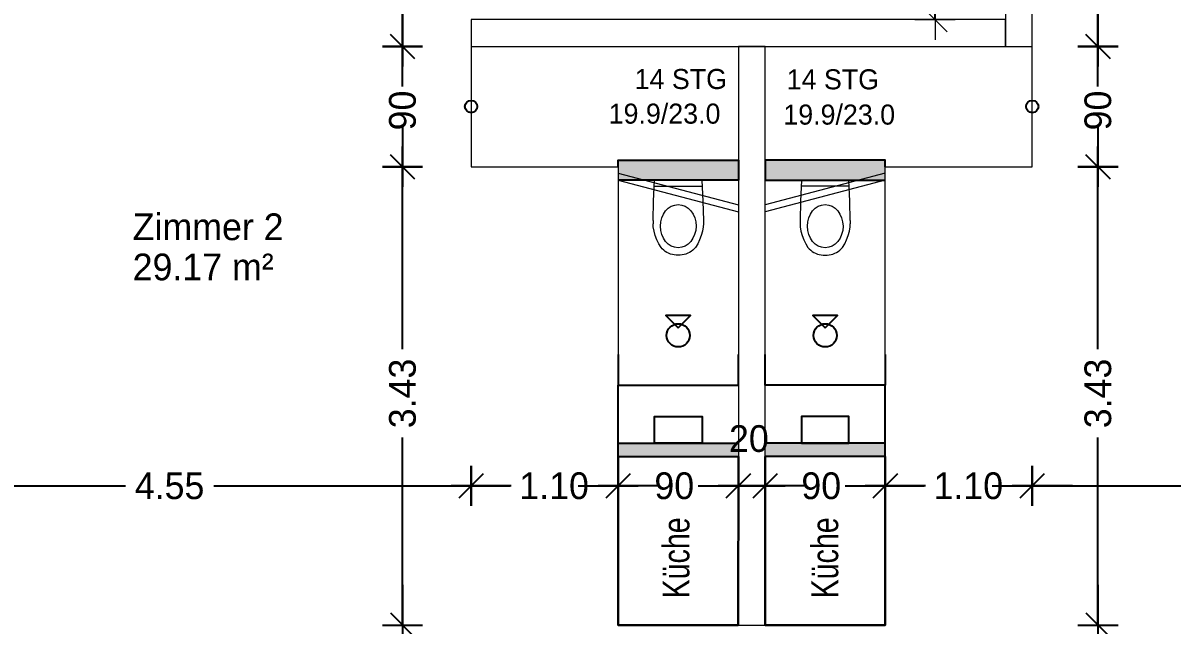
# Model space of a CAD drawing. Header units: metres. Extents: x 153.5 to 178.4, y 23.4 to 51.6.
# Drawn here: x 160.34 to 168.94, y 28.83 to 33.33 of the extents above; entities that cross this region are included whole.
import ezdxf

# ---------------------------------------------------------------- set-up
doc = ezdxf.new("R2010")
doc.units = ezdxf.units.M
doc.header["$XCLIPFRAME"] = 2
doc.header["$PDMODE"] = 65
doc.linetypes.add('AUSGEZOGEN', pattern=[0])
for name, color, linetype, lineweight in [('Allgemein01', 7, 'AUSGEZOGEN', 13), ('Allgemein03', 7, 'AUSGEZOGEN', 25), ('Bolzen', 12, 'AUSGEZOGEN', 25), ('Design', 7, 'AUSGEZOGEN', 18), ('Pfosten_ Stützen', 7, 'AUSGEZOGEN', 13), ('Sanitär', 7, 'AUSGEZOGEN', 25), ('Standard', 7, 'AUSGEZOGEN', 25), ('Treppe', 7, 'AUSGEZOGEN', 13), ('Wand Holz nicht tragend', 7, 'AUSGEZOGEN', 13), ('Wand Holz tragend', 7, 'AUSGEZOGEN', 13)]:
    doc.layers.add(name, color=color, linetype=linetype, lineweight=lineweight)
doc.styles.add('Posterama Text Light', font='')
doc.styles.get('Posterama Text Light').set_extended_font_data('Posterama Text Light')
doc.dimstyles.new('DIMSTYLE_10', dxfattribs={"dimtxt": 0.2, "dimasz": 0.3, "dimexe": 0, "dimexo": 1e-06, "dimgap": 0.1, "dimtad": 0, "dimdec": 3, "dimrnd": 0.005, "dimzin": 4, "dimdsep": 46, "dimtxsty": 'Posterama Text Light', "dimblk1": 'ALL_ML_STRICH', "dimblk2": 'ALL_ML_STRICH', "dimsah": 1, "dimcen": 0, "dimse1": 1, "dimse2": 1, "dimclrd": 7, "dimclre": 7, "dimclrt": 7, "dimadec": 0, "dimazin": 0, "dimtfac": 1, "dimtdec": 0, "dimtix": 1, "dimtmove": 2, "dimatfit": 3, "dimfxl": 0, "dimtzin": 0, "dimlwd": 0, "dimlwe": 18, "dimarcsym": 0})
doc.dimstyles.new('DIMSTYLE_13', dxfattribs={"dimtxt": 0.2, "dimasz": 0.3, "dimexe": 0, "dimexo": 1e-06, "dimgap": 0.1, "dimtad": 2, "dimdec": 1, "dimlfac": 100, "dimrnd": 0.5, "dimzin": 4, "dimdsep": 46, "dimtxsty": 'Posterama Text Light', "dimblk1": 'ALL_ML_STRICH', "dimblk2": 'ALL_ML_STRICH', "dimsah": 1, "dimcen": 0, "dimse1": 1, "dimse2": 1, "dimclrd": 7, "dimclre": 7, "dimclrt": 7, "dimadec": 0, "dimazin": 0, "dimtfac": 1, "dimtdec": 0, "dimtix": 1, "dimtmove": 2, "dimatfit": 3, "dimfxl": 0, "dimtvp": 1.2, "dimtzin": 0, "dimlwd": 0, "dimlwe": 18, "dimarcsym": 0})
doc.dimstyles.new('DIMSTYLE_14', dxfattribs={"dimtxt": 0.2, "dimasz": 0.3, "dimexe": 0, "dimexo": 1e-06, "dimgap": 0.1, "dimtad": 0, "dimrnd": 0.005, "dimzin": 4, "dimdsep": 46, "dimtxsty": 'Posterama Text Light', "dimblk1": 'ALL_ML_STRICH', "dimblk2": 'ALL_ML_STRICH', "dimsah": 1, "dimcen": 0, "dimse1": 1, "dimse2": 1, "dimclrd": 7, "dimclre": 7, "dimclrt": 7, "dimadec": 0, "dimazin": 0, "dimtfac": 1, "dimtdec": 0, "dimtix": 1, "dimtmove": 2, "dimatfit": 3, "dimfxl": 0, "dimtzin": 0, "dimlwd": 0, "dimlwe": 18, "dimarcsym": 0})
doc.dimstyles.new('DIMSTYLE_15', dxfattribs={"dimtxt": 0.2, "dimasz": 0.3, "dimexe": 0, "dimexo": 1e-06, "dimgap": 0.1, "dimtad": 0, "dimdec": 1, "dimlfac": 100, "dimrnd": 0.5, "dimzin": 4, "dimdsep": 46, "dimtxsty": 'Posterama Text Light', "dimblk1": 'ALL_ML_STRICH', "dimblk2": 'ALL_ML_STRICH', "dimsah": 1, "dimcen": 0, "dimse1": 1, "dimse2": 1, "dimclrd": 7, "dimclre": 7, "dimclrt": 7, "dimadec": 0, "dimazin": 0, "dimtfac": 1, "dimtdec": 0, "dimtix": 1, "dimtmove": 2, "dimatfit": 3, "dimfxl": 0, "dimtzin": 0, "dimlwd": 0, "dimlwe": 25, "dimarcsym": 0})
doc.dimstyles.new('DIMSTYLE_16', dxfattribs={"dimtxt": 0.2, "dimasz": 0.3, "dimexe": 0, "dimexo": 1e-06, "dimgap": 0.1, "dimtad": 0, "dimdec": 3, "dimrnd": 0.005, "dimzin": 4, "dimdsep": 46, "dimtxsty": 'Posterama Text Light', "dimblk1": 'ALL_ML_STRICH', "dimblk2": 'ALL_ML_STRICH', "dimsah": 1, "dimcen": 0, "dimse1": 1, "dimse2": 1, "dimclrd": 7, "dimclre": 7, "dimclrt": 7, "dimadec": 0, "dimazin": 0, "dimtfac": 1, "dimtdec": 0, "dimtix": 1, "dimtmove": 2, "dimatfit": 3, "dimfxl": 0, "dimtzin": 0, "dimlwd": 0, "dimlwe": 25, "dimarcsym": 0})
doc.dimstyles.new('DIMSTYLE_17', dxfattribs={"dimtxt": 0.2, "dimasz": 0.3, "dimexe": 0, "dimexo": 1e-06, "dimgap": 0.1, "dimtad": 0, "dimdec": 1, "dimlfac": 100, "dimrnd": 0.5, "dimzin": 4, "dimdsep": 46, "dimtxsty": 'Posterama Text Light', "dimblk1": 'ALL_ML_STRICH', "dimblk2": 'ALL_ML_STRICH', "dimsah": 1, "dimcen": 0, "dimse1": 1, "dimse2": 1, "dimclrd": 7, "dimclre": 7, "dimclrt": 7, "dimadec": 0, "dimazin": 0, "dimtfac": 1, "dimtdec": 0, "dimtix": 1, "dimtmove": 2, "dimatfit": 3, "dimfxl": 0, "dimtzin": 0, "dimlwd": 0, "dimlwe": 25, "dimarcsym": 0})
picture_1 = doc.add_image_def('image1.jpg', size_in_pixel=(256, 256))

# ---------------------------------------------------------------- blocks, each defined once
blk = doc.blocks.new('COMPLEXOBJECT_0')
at = {"layer": 'Design', "linetype": 'AUSGEZOGEN', "lineweight": 25, "transparency": 33554687}
for points in [[(164.7978, 32.1598), (164.7978, 32.3098), (165.2478, 32.3098), (165.2478, 32.1598), (165.2451, 32.1598), (165.0714, 32.1598)], [(165.6978, 32.3098), (165.6978, 32.1598), (165.2478, 32.1598), (165.2478, 32.3098)]]:
    blk.add_hatch(color=254, dxfattribs=at).paths.add_polyline_path(points, flags=16)
at = {"layer": 'Sanitär', "color": 252, "linetype": 'AUSGEZOGEN', "lineweight": 13, "transparency": 33554687}
for p, q in [((165.0637, 32.002), (165.0714, 32.1598)), ((165.0691, 32.1139), (165.1659, 32.1139)), ((165.4241, 32.1598), (165.0714, 32.1598)), ((165.1659, 32.1139), (165.2478, 32.1139)), ((165.2478, 32.1139), (165.3297, 32.1139)), ((165.3297, 32.1139), (165.4264, 32.1139)), ((165.4241, 32.1598), (165.4318, 32.002)), ((165.0597, 31.8584), (165.0637, 32.002)), ((165.4318, 32.002), (165.4358, 31.8583)), ((165.0597, 31.8584), (165.0598, 31.8322)), ((165.0608, 31.8093), (165.0598, 31.8322)), ((165.4358, 31.8322), (165.4347, 31.8093)), ((165.4358, 31.8583), (165.4358, 31.8322)), ((165.0666, 31.7766), (165.0608, 31.8093)), ((165.0757, 31.7448), (165.0666, 31.7766)), ((165.0874, 31.7138), (165.0757, 31.7448)), ((165.4198, 31.7448), (165.4081, 31.7138)), ((165.4289, 31.7766), (165.4198, 31.7448)), ((165.4347, 31.8093), (165.4289, 31.7766)), ((165.1019, 31.684), (165.0874, 31.7138)), ((165.1191, 31.6557), (165.1019, 31.684)), ((165.1283, 31.6455), (165.1191, 31.6557)), ((165.3764, 31.6557), (165.3672, 31.6455)), ((165.3936, 31.684), (165.3764, 31.6557)), ((165.4081, 31.7138), (165.3936, 31.684)), ((165.1391, 31.6356), (165.1283, 31.6455)), ((165.1508, 31.6267), (165.1391, 31.6356)), ((165.1632, 31.6189), (165.1508, 31.6267)), ((165.1762, 31.6123), (165.1632, 31.6189)), ((165.1898, 31.6069), (165.1762, 31.6123)), ((165.2039, 31.6027), (165.1898, 31.6069)), ((165.2183, 31.5999), (165.2039, 31.6027)), ((165.2328, 31.5983), (165.2183, 31.5999)), ((165.2475, 31.5979), (165.2328, 31.5983)), ((165.2627, 31.5983), (165.2475, 31.5979)), ((165.2772, 31.5999), (165.2627, 31.5983)), ((165.2916, 31.6027), (165.2772, 31.5999)), ((165.3057, 31.6069), (165.2916, 31.6027)), ((165.3193, 31.6123), (165.3057, 31.6069)), ((165.3323, 31.6189), (165.3193, 31.6123)), ((165.3448, 31.6267), (165.3323, 31.6189)), ((165.3564, 31.6356), (165.3448, 31.6267)), ((165.3672, 31.6455), (165.3564, 31.6356))]:
    blk.add_line(p, q, dxfattribs=at)
blk.add_ellipse((165.2478, 31.8151), major_axis=(-0.0003, -0.1615), ratio=0.826368, dxfattribs=at)
blk = doc.blocks.new('COMPLEXOBJECT_1')
at = {"layer": 'Design', "linetype": 'AUSGEZOGEN', "lineweight": 25, "transparency": 33554687}
for points in [[(165.8978, 32.3098), (165.8978, 32.1598), (166.3478, 32.1598), (166.3478, 32.3098)], [(166.7978, 32.1598), (166.7978, 32.3098), (166.3478, 32.3098), (166.3478, 32.1598), (166.3505, 32.1598), (166.5241, 32.1598)]]:
    blk.add_hatch(color=254, dxfattribs=at).paths.add_polyline_path(points)
at = {"layer": 'Sanitär', "color": 252, "linetype": 'AUSGEZOGEN', "lineweight": 13, "transparency": 33554687}
for p, q in [((166.1714, 32.1598), (166.1637, 32.002)), ((166.2659, 32.1139), (166.1691, 32.1139)), ((166.1714, 32.1598), (166.5241, 32.1598)), ((166.3478, 32.1139), (166.2659, 32.1139)), ((166.4297, 32.1139), (166.3478, 32.1139)), ((166.5264, 32.1139), (166.4297, 32.1139)), ((166.5318, 32.002), (166.5241, 32.1598)), ((166.1637, 32.002), (166.1597, 31.8583)), ((166.5358, 31.8584), (166.5318, 32.002)), ((166.1597, 31.8583), (166.1598, 31.8322)), ((166.1598, 31.8322), (166.1608, 31.8093)), ((166.5347, 31.8093), (166.5358, 31.8322)), ((166.5358, 31.8584), (166.5358, 31.8322)), ((166.1608, 31.8093), (166.1666, 31.7766)), ((166.1666, 31.7766), (166.1758, 31.7448)), ((166.1758, 31.7448), (166.1874, 31.7138)), ((166.5081, 31.7138), (166.5198, 31.7448)), ((166.5198, 31.7448), (166.5289, 31.7766)), ((166.5289, 31.7766), (166.5347, 31.8093)), ((166.1874, 31.7138), (166.202, 31.684)), ((166.202, 31.684), (166.2191, 31.6557)), ((166.2191, 31.6557), (166.2283, 31.6455)), ((166.4672, 31.6455), (166.4764, 31.6557)), ((166.4764, 31.6557), (166.4936, 31.684)), ((166.4936, 31.684), (166.5081, 31.7138)), ((166.2283, 31.6455), (166.2391, 31.6356)), ((166.2391, 31.6356), (166.2508, 31.6267)), ((166.2508, 31.6267), (166.2632, 31.6189)), ((166.2632, 31.6189), (166.2762, 31.6123)), ((166.2762, 31.6123), (166.2899, 31.6069)), ((166.2899, 31.6069), (166.3039, 31.6027)), ((166.3039, 31.6027), (166.3183, 31.5999)), ((166.3183, 31.5999), (166.3329, 31.5983)), ((166.3329, 31.5983), (166.348, 31.5979)), ((166.348, 31.5979), (166.3627, 31.5983)), ((166.3627, 31.5983), (166.3772, 31.5999)), ((166.3772, 31.5999), (166.3916, 31.6027)), ((166.3916, 31.6027), (166.4057, 31.6069)), ((166.4057, 31.6069), (166.4193, 31.6123)), ((166.4193, 31.6123), (166.4324, 31.6189)), ((166.4324, 31.6189), (166.4448, 31.6267)), ((166.4448, 31.6267), (166.4564, 31.6356)), ((166.4564, 31.6356), (166.4672, 31.6455))]:
    blk.add_line(p, q, dxfattribs=at)
blk.add_ellipse((166.3478, 31.8151), major_axis=(-0.0003, 0.1615), ratio=0.826368, dxfattribs=at)
blk = doc.blocks.new('ALL_ML_STRICH')
at = {"color": 0, "linetype": 'ByBlock', "lineweight": -2}
for p, q in [((-0.3, -0.3), (0.3, 0.3)), ((0, -0.5), (0, 0.5)), ((-1, 0), (0.5, 0))]:
    blk.add_line(p, q, dxfattribs=at)
blk = doc.blocks.new('*D60')
at = {"layer": 'DEFPOINTS', "color": 7, "linetype": 'AUSGEZOGEN', "lineweight": 18, "transparency": 33554687}
for p in [(166.4978, 34.5648), (167.1698, 33.3598), (167.6978, 33.3598)]:
    blk.add_point(p, dxfattribs=at)
at = {"layer": 'Standard', "color": 7, "linetype": 'AUSGEZOGEN', "lineweight": -2, "transparency": 33554687}
for p, q in [((167.1698, 34.4248), (167.1698, 34.5648)), ((167.1698, 33.3598), (167.1698, 33.6248))]:
    blk.add_line(p, q, dxfattribs=at)
at = {"layer": 'Standard', "color": 7, "linetype": 'AUSGEZOGEN', "lineweight": 18, "transparency": 33554687, "xscale": 0.3, "yscale": 0.3, "zscale": 0.3}
for p, rotation in [((167.1698, 34.5648), 90), ((167.1698, 33.3598), 270)]:
    blk.add_blockref('ALL_ML_STRICH', p, dxfattribs=dict(at, rotation=rotation))
at = {"layer": 'Standard', "color": 7, "linetype": 'AUSGEZOGEN', "lineweight": 18, "transparency": 33554687, "insert": (167.1698, 34.0248), "char_height": 0.2, "width": 1, "attachment_point": 5, "rotation": 90, "style": 'Posterama Text Light'}
blk.add_mtext('\\A1;{\\A1;{1.20\\H0.132000;\\S5^ ;}}', dxfattribs=at)
blk = doc.blocks.new('*D111')
at = {"layer": 'DEFPOINTS', "color": 7, "linetype": 'AUSGEZOGEN', "lineweight": 25, "transparency": 33554687}
for p in [(167.8978, 32.2598), (166.7976, 28.8319), (168.3896, 28.8319)]:
    blk.add_point(p, dxfattribs=at)
at = {"layer": 'Standard', "color": 7, "linetype": 'AUSGEZOGEN', "lineweight": -2, "transparency": 33554687}
for p, q in [((168.3896, 30.8939), (168.3896, 32.2598)), ((168.3896, 28.8319), (168.3896, 30.2339))]:
    blk.add_line(p, q, dxfattribs=at)
at = {"layer": 'Standard', "color": 7, "linetype": 'AUSGEZOGEN', "lineweight": 25, "transparency": 33554687, "xscale": 0.3, "yscale": 0.3, "zscale": 0.3}
for p, rotation in [((168.3896, 32.2598), 90), ((168.3896, 28.8319), 270)]:
    blk.add_blockref('ALL_ML_STRICH', p, dxfattribs=dict(at, rotation=rotation))
at = {"layer": 'Standard', "color": 7, "linetype": 'AUSGEZOGEN', "lineweight": 25, "transparency": 33554687, "insert": (168.3896, 30.5639), "char_height": 0.2, "width": 0.8, "attachment_point": 5, "rotation": 90, "style": 'Posterama Text Light'}
blk.add_mtext('\\A1;{\\A1;{3.43\\H0.132000;\\S^ ;}}', dxfattribs=at)
blk = doc.blocks.new('*D112')
at = {"layer": 'DEFPOINTS', "color": 7, "linetype": 'AUSGEZOGEN', "lineweight": 25, "transparency": 33554687}
for p in [(167.8978, 33.1598), (167.8978, 32.2598), (168.3896, 32.2598)]:
    blk.add_point(p, dxfattribs=at)
at = {"layer": 'Standard', "color": 7, "linetype": 'AUSGEZOGEN', "lineweight": -2, "transparency": 33554687}
for p, q in [((168.3896, 33.0104), (168.3896, 33.1598)), ((168.3896, 32.2598), (168.3896, 32.3504))]:
    blk.add_line(p, q, dxfattribs=at)
at = {"layer": 'Standard', "color": 7, "linetype": 'AUSGEZOGEN', "lineweight": 25, "transparency": 33554687, "xscale": 0.3, "yscale": 0.3, "zscale": 0.3}
for p, rotation in [((168.3896, 33.1598), 90), ((168.3896, 32.2598), 270)]:
    blk.add_blockref('ALL_ML_STRICH', p, dxfattribs=dict(at, rotation=rotation))
at = {"layer": 'Standard', "color": 7, "linetype": 'AUSGEZOGEN', "lineweight": 25, "transparency": 33554687, "insert": (168.3896, 32.6804), "char_height": 0.2, "width": 0.8, "attachment_point": 5, "rotation": 90, "style": 'Posterama Text Light'}
blk.add_mtext('\\A1;{\\A1;{90\\H0.132000;\\S^ ;}}', dxfattribs=at)
blk = doc.blocks.new('*D113')
at = {"layer": 'DEFPOINTS', "color": 7, "linetype": 'AUSGEZOGEN', "lineweight": 25, "transparency": 33554687}
for p in [(167.8978, 34.4148), (167.8978, 33.1598), (168.3896, 33.1598)]:
    blk.add_point(p, dxfattribs=at)
at = {"layer": 'Standard', "color": 7, "linetype": 'AUSGEZOGEN', "lineweight": -2, "transparency": 33554687}
for p, q in [((168.3896, 34.265), (168.3896, 34.4148)), ((168.3896, 33.1598), (168.3896, 33.465))]:
    blk.add_line(p, q, dxfattribs=at)
at = {"layer": 'Standard', "color": 7, "linetype": 'AUSGEZOGEN', "lineweight": 25, "transparency": 33554687, "xscale": 0.3, "yscale": 0.3, "zscale": 0.3}
for p, rotation in [((168.3896, 34.4148), 90), ((168.3896, 33.1598), 270)]:
    blk.add_blockref('ALL_ML_STRICH', p, dxfattribs=dict(at, rotation=rotation))
at = {"layer": 'Standard', "color": 7, "linetype": 'AUSGEZOGEN', "lineweight": 25, "transparency": 33554687, "insert": (168.3896, 33.865), "char_height": 0.2, "width": 1, "attachment_point": 5, "rotation": 90, "style": 'Posterama Text Light'}
blk.add_mtext('\\A1;{\\A1;{1.25\\H0.132000;\\S5^ ;}}', dxfattribs=at)
blk = doc.blocks.new('*D114')
at = {"layer": 'DEFPOINTS', "color": 7, "linetype": 'AUSGEZOGEN', "lineweight": 25, "transparency": 33554687}
for p in [(159.1478, 34.4148), (163.6978, 33.1598), (159.1478, 29.8722)]:
    blk.add_point(p, dxfattribs=at)
at = {"layer": 'Standard', "color": 7, "linetype": 'AUSGEZOGEN', "lineweight": -2, "transparency": 33554687}
for p, q in [((159.1478, 29.8722), (161.1108, 29.8722)), ((161.7708, 29.8722), (163.6978, 29.8722))]:
    blk.add_line(p, q, dxfattribs=at)
at = {"layer": 'Standard', "color": 7, "linetype": 'AUSGEZOGEN', "lineweight": 25, "transparency": 33554687, "xscale": 0.3, "yscale": 0.3, "zscale": 0.3, "rotation": 180}
blk.add_blockref('ALL_ML_STRICH', (159.1478, 29.8722), dxfattribs=at)
at = {"layer": 'Standard', "color": 7, "linetype": 'AUSGEZOGEN', "lineweight": 25, "transparency": 33554687, "xscale": 0.3, "yscale": 0.3, "zscale": 0.3}
blk.add_blockref('ALL_ML_STRICH', (163.6978, 29.8722), dxfattribs=at)
at = {"layer": 'Standard', "color": 7, "linetype": 'AUSGEZOGEN', "lineweight": 25, "transparency": 33554687, "insert": (161.4408, 29.8722), "char_height": 0.2, "width": 0.8, "attachment_point": 5, "style": 'Posterama Text Light'}
blk.add_mtext('\\A1;{\\A1;{4.55\\H0.132000;\\S^ ;}}', dxfattribs=at)
blk = doc.blocks.new('*D115')
at = {"layer": 'DEFPOINTS', "color": 7, "linetype": 'AUSGEZOGEN', "lineweight": 25, "transparency": 33554687}
for p in [(163.6978, 33.1598), (164.7978, 30.6252), (163.6978, 29.8722)]:
    blk.add_point(p, dxfattribs=at)
at = {"layer": 'Standard', "color": 7, "linetype": 'AUSGEZOGEN', "lineweight": -2, "transparency": 33554687}
for p, q in [((163.6978, 29.8722), (163.9889, 29.8722)), ((164.6489, 29.8722), (164.7978, 29.8722))]:
    blk.add_line(p, q, dxfattribs=at)
at = {"layer": 'Standard', "color": 7, "linetype": 'AUSGEZOGEN', "lineweight": 25, "transparency": 33554687, "xscale": 0.3, "yscale": 0.3, "zscale": 0.3, "rotation": 180}
blk.add_blockref('ALL_ML_STRICH', (163.6978, 29.8722), dxfattribs=at)
at = {"layer": 'Standard', "color": 7, "linetype": 'AUSGEZOGEN', "lineweight": 25, "transparency": 33554687, "xscale": 0.3, "yscale": 0.3, "zscale": 0.3}
blk.add_blockref('ALL_ML_STRICH', (164.7978, 29.8722), dxfattribs=at)
at = {"layer": 'Standard', "color": 7, "linetype": 'AUSGEZOGEN', "lineweight": 25, "transparency": 33554687, "insert": (164.3189, 29.8722), "char_height": 0.2, "width": 0.8, "attachment_point": 5, "style": 'Posterama Text Light'}
blk.add_mtext('\\A1;{\\A1;{1.10\\H0.132000;\\S^ ;}}', dxfattribs=at)
blk = doc.blocks.new('*D116')
at = {"layer": 'DEFPOINTS', "color": 7, "linetype": 'AUSGEZOGEN', "lineweight": 25, "transparency": 33554687}
for p in [(164.7978, 30.6252), (164.7978, 29.8722), (165.6978, 28.8319)]:
    blk.add_point(p, dxfattribs=at)
at = {"layer": 'Standard', "color": 7, "linetype": 'AUSGEZOGEN', "lineweight": -2, "transparency": 33554687}
for p, q in [((164.7978, 29.8722), (164.8883, 29.8722)), ((165.5483, 29.8722), (165.6978, 29.8722))]:
    blk.add_line(p, q, dxfattribs=at)
at = {"layer": 'Standard', "color": 7, "linetype": 'AUSGEZOGEN', "lineweight": 25, "transparency": 33554687, "xscale": 0.3, "yscale": 0.3, "zscale": 0.3, "rotation": 180}
blk.add_blockref('ALL_ML_STRICH', (164.7978, 29.8722), dxfattribs=at)
at = {"layer": 'Standard', "color": 7, "linetype": 'AUSGEZOGEN', "lineweight": 25, "transparency": 33554687, "xscale": 0.3, "yscale": 0.3, "zscale": 0.3}
blk.add_blockref('ALL_ML_STRICH', (165.6978, 29.8722), dxfattribs=at)
at = {"layer": 'Standard', "color": 7, "linetype": 'AUSGEZOGEN', "lineweight": 25, "transparency": 33554687, "insert": (165.2183, 29.8722), "char_height": 0.2, "width": 0.8, "attachment_point": 5, "style": 'Posterama Text Light'}
blk.add_mtext('\\A1;{\\A1;{90\\H0.132000;\\S^ ;}}', dxfattribs=at)
blk = doc.blocks.new('*D117')
at = {"layer": 'DEFPOINTS', "color": 7, "linetype": 'AUSGEZOGEN', "lineweight": 25, "transparency": 33554687}
for p in [(165.8978, 33.1598), (165.6978, 29.8722), (165.6978, 28.8319)]:
    blk.add_point(p, dxfattribs=at)
at = {"layer": 'Standard', "color": 7, "linetype": 'AUSGEZOGEN', "lineweight": -2, "transparency": 33554687}
blk.add_line((165.6978, 29.8722), (165.8978, 29.8722), dxfattribs=at)
at = {"layer": 'Standard', "color": 7, "linetype": 'AUSGEZOGEN', "lineweight": 25, "transparency": 33554687, "xscale": 0.3, "yscale": 0.3, "zscale": 0.3, "rotation": 180}
blk.add_blockref('ALL_ML_STRICH', (165.6978, 29.8722), dxfattribs=at)
at = {"layer": 'Standard', "color": 7, "linetype": 'AUSGEZOGEN', "lineweight": 25, "transparency": 33554687, "xscale": 0.3, "yscale": 0.3, "zscale": 0.3}
blk.add_blockref('ALL_ML_STRICH', (165.8978, 29.8722), dxfattribs=at)
at = {"layer": 'Standard', "color": 7, "linetype": 'AUSGEZOGEN', "lineweight": 25, "transparency": 33554687, "insert": (165.7766, 30.225), "char_height": 0.2, "width": 0.8, "attachment_point": 5, "style": 'Posterama Text Light'}
blk.add_mtext('\\A1;{\\A1;{20\\H0.132000;\\S^ ;}}', dxfattribs=at)
blk = doc.blocks.new('*D118')
at = {"layer": 'DEFPOINTS', "color": 7, "linetype": 'AUSGEZOGEN', "lineweight": 25, "transparency": 33554687}
for p in [(165.8978, 33.1598), (166.7978, 30.6252), (165.8978, 29.8722)]:
    blk.add_point(p, dxfattribs=at)
at = {"layer": 'Standard', "color": 7, "linetype": 'AUSGEZOGEN', "lineweight": -2, "transparency": 33554687}
for p, q in [((165.8978, 29.8722), (165.9883, 29.8722)), ((166.6483, 29.8722), (166.7978, 29.8722))]:
    blk.add_line(p, q, dxfattribs=at)
at = {"layer": 'Standard', "color": 7, "linetype": 'AUSGEZOGEN', "lineweight": 25, "transparency": 33554687, "xscale": 0.3, "yscale": 0.3, "zscale": 0.3, "rotation": 180}
blk.add_blockref('ALL_ML_STRICH', (165.8978, 29.8722), dxfattribs=at)
at = {"layer": 'Standard', "color": 7, "linetype": 'AUSGEZOGEN', "lineweight": 25, "transparency": 33554687, "xscale": 0.3, "yscale": 0.3, "zscale": 0.3}
blk.add_blockref('ALL_ML_STRICH', (166.7978, 29.8722), dxfattribs=at)
at = {"layer": 'Standard', "color": 7, "linetype": 'AUSGEZOGEN', "lineweight": 25, "transparency": 33554687, "insert": (166.3183, 29.8722), "char_height": 0.2, "width": 0.8, "attachment_point": 5, "style": 'Posterama Text Light'}
blk.add_mtext('\\A1;{\\A1;{90\\H0.132000;\\S^ ;}}', dxfattribs=at)
blk = doc.blocks.new('*D119')
at = {"layer": 'DEFPOINTS', "color": 7, "linetype": 'AUSGEZOGEN', "lineweight": 25, "transparency": 33554687}
for p in [(167.8978, 33.1598), (166.7978, 30.6252), (166.7978, 29.8722)]:
    blk.add_point(p, dxfattribs=at)
at = {"layer": 'Standard', "color": 7, "linetype": 'AUSGEZOGEN', "lineweight": -2, "transparency": 33554687}
for p, q in [((166.7978, 29.8722), (167.0889, 29.8722)), ((167.7489, 29.8722), (167.8978, 29.8722))]:
    blk.add_line(p, q, dxfattribs=at)
at = {"layer": 'Standard', "color": 7, "linetype": 'AUSGEZOGEN', "lineweight": 25, "transparency": 33554687, "xscale": 0.3, "yscale": 0.3, "zscale": 0.3, "rotation": 180}
blk.add_blockref('ALL_ML_STRICH', (166.7978, 29.8722), dxfattribs=at)
at = {"layer": 'Standard', "color": 7, "linetype": 'AUSGEZOGEN', "lineweight": 25, "transparency": 33554687, "xscale": 0.3, "yscale": 0.3, "zscale": 0.3}
blk.add_blockref('ALL_ML_STRICH', (167.8978, 29.8722), dxfattribs=at)
at = {"layer": 'Standard', "color": 7, "linetype": 'AUSGEZOGEN', "lineweight": 25, "transparency": 33554687, "insert": (167.4189, 29.8722), "char_height": 0.2, "width": 0.8, "attachment_point": 5, "style": 'Posterama Text Light'}
blk.add_mtext('\\A1;{\\A1;{1.10\\H0.132000;\\S^ ;}}', dxfattribs=at)
blk = doc.blocks.new('*D120')
at = {"layer": 'DEFPOINTS', "color": 7, "linetype": 'AUSGEZOGEN', "lineweight": 25, "transparency": 33554687}
for p in [(172.4478, 34.4148), (167.8978, 33.1598), (167.8978, 29.8722)]:
    blk.add_point(p, dxfattribs=at)
at = {"layer": 'Standard', "color": 7, "linetype": 'AUSGEZOGEN', "lineweight": -2, "transparency": 33554687}
for p, q in [((167.8978, 29.8722), (169.8608, 29.8722)), ((170.5208, 29.8722), (172.4478, 29.8722))]:
    blk.add_line(p, q, dxfattribs=at)
at = {"layer": 'Standard', "color": 7, "linetype": 'AUSGEZOGEN', "lineweight": 25, "transparency": 33554687, "xscale": 0.3, "yscale": 0.3, "zscale": 0.3, "rotation": 180}
blk.add_blockref('ALL_ML_STRICH', (167.8978, 29.8722), dxfattribs=at)
at = {"layer": 'Standard', "color": 7, "linetype": 'AUSGEZOGEN', "lineweight": 25, "transparency": 33554687, "xscale": 0.3, "yscale": 0.3, "zscale": 0.3}
blk.add_blockref('ALL_ML_STRICH', (172.4478, 29.8722), dxfattribs=at)
at = {"layer": 'Standard', "color": 7, "linetype": 'AUSGEZOGEN', "lineweight": 25, "transparency": 33554687, "insert": (170.1908, 29.8722), "char_height": 0.2, "width": 0.8, "attachment_point": 5, "style": 'Posterama Text Light'}
blk.add_mtext('\\A1;{\\A1;{4.55\\H0.132000;\\S^ ;}}', dxfattribs=at)
blk = doc.blocks.new('*D146')
at = {"layer": 'DEFPOINTS', "color": 7, "linetype": 'AUSGEZOGEN', "lineweight": 25, "transparency": 33554687}
for p in [(163.6978, 32.2598), (163.1846, 28.8319), (164.7976, 28.8319)]:
    blk.add_point(p, dxfattribs=at)
at = {"layer": 'Standard', "color": 7, "linetype": 'AUSGEZOGEN', "lineweight": -2, "transparency": 33554687}
for p, q in [((163.1846, 30.8939), (163.1846, 32.2598)), ((163.1846, 28.8319), (163.1846, 30.2339))]:
    blk.add_line(p, q, dxfattribs=at)
at = {"layer": 'Standard', "color": 7, "linetype": 'AUSGEZOGEN', "lineweight": 25, "transparency": 33554687, "xscale": 0.3, "yscale": 0.3, "zscale": 0.3}
for p, rotation in [((163.1846, 32.2598), 90), ((163.1846, 28.8319), 270)]:
    blk.add_blockref('ALL_ML_STRICH', p, dxfattribs=dict(at, rotation=rotation))
at = {"layer": 'Standard', "color": 7, "linetype": 'AUSGEZOGEN', "lineweight": 25, "transparency": 33554687, "insert": (163.1846, 30.5639), "char_height": 0.2, "width": 0.8, "attachment_point": 5, "rotation": 90, "style": 'Posterama Text Light'}
blk.add_mtext('\\A1;{\\A1;{3.43\\H0.132000;\\S^ ;}}', dxfattribs=at)
blk = doc.blocks.new('*D147')
at = {"layer": 'DEFPOINTS', "color": 7, "linetype": 'AUSGEZOGEN', "lineweight": 25, "transparency": 33554687}
for p in [(163.6978, 33.1598), (163.1846, 32.2598), (163.6978, 32.2598)]:
    blk.add_point(p, dxfattribs=at)
at = {"layer": 'Standard', "color": 7, "linetype": 'AUSGEZOGEN', "lineweight": -2, "transparency": 33554687}
for p, q in [((163.1846, 33.0104), (163.1846, 33.1598)), ((163.1846, 32.2598), (163.1846, 32.3504))]:
    blk.add_line(p, q, dxfattribs=at)
at = {"layer": 'Standard', "color": 7, "linetype": 'AUSGEZOGEN', "lineweight": 25, "transparency": 33554687, "xscale": 0.3, "yscale": 0.3, "zscale": 0.3}
for p, rotation in [((163.1846, 33.1598), 90), ((163.1846, 32.2598), 270)]:
    blk.add_blockref('ALL_ML_STRICH', p, dxfattribs=dict(at, rotation=rotation))
at = {"layer": 'Standard', "color": 7, "linetype": 'AUSGEZOGEN', "lineweight": 25, "transparency": 33554687, "insert": (163.1846, 32.6804), "char_height": 0.2, "width": 0.8, "attachment_point": 5, "rotation": 90, "style": 'Posterama Text Light'}
blk.add_mtext('\\A1;{\\A1;{90\\H0.132000;\\S^ ;}}', dxfattribs=at)
blk = doc.blocks.new('*D148')
at = {"layer": 'DEFPOINTS', "color": 7, "linetype": 'AUSGEZOGEN', "lineweight": 25, "transparency": 33554687}
for p in [(163.6978, 34.4148), (163.1846, 33.1598), (163.6978, 33.1598)]:
    blk.add_point(p, dxfattribs=at)
at = {"layer": 'Standard', "color": 7, "linetype": 'AUSGEZOGEN', "lineweight": -2, "transparency": 33554687}
for p, q in [((163.1846, 34.265), (163.1846, 34.4148)), ((163.1846, 33.1598), (163.1846, 33.465))]:
    blk.add_line(p, q, dxfattribs=at)
at = {"layer": 'Standard', "color": 7, "linetype": 'AUSGEZOGEN', "lineweight": 25, "transparency": 33554687, "xscale": 0.3, "yscale": 0.3, "zscale": 0.3}
for p, rotation in [((163.1846, 34.4148), 90), ((163.1846, 33.1598), 270)]:
    blk.add_blockref('ALL_ML_STRICH', p, dxfattribs=dict(at, rotation=rotation))
at = {"layer": 'Standard', "color": 7, "linetype": 'AUSGEZOGEN', "lineweight": 25, "transparency": 33554687, "insert": (163.1846, 33.865), "char_height": 0.2, "width": 1, "attachment_point": 5, "rotation": 90, "style": 'Posterama Text Light'}
blk.add_mtext('\\A1;{\\A1;{1.25\\H0.132000;\\S5^ ;}}', dxfattribs=at)

msp = doc.modelspace()

# ---------------------------------------------------------------- hatches: boundary and pattern name
at = {"layer": 'Design', "linetype": 'AUSGEZOGEN', "lineweight": 25, "transparency": 33554687}
for points in [[(165.6978, 30.1919), (164.7978, 30.1919), (164.7978, 30.0919), (165.6978, 30.0919)], [(165.8978, 30.1919), (165.8978, 30.0919), (166.7978, 30.0919), (166.7978, 30.1919)]]:
    msp.add_hatch(color=254, dxfattribs=at).paths.add_polyline_path(points)

# ---------------------------------------------------------------- linework, layer by layer
at = {"layer": 'Allgemein01', "color": 252, "linetype": 'AUSGEZOGEN', "lineweight": 25, "transparency": 33554687}
for points in [[(165.4258, 30.1919), (165.0698, 30.1919), (165.0698, 30.3919), (165.4258, 30.3919), (165.4258, 30.1919)], [(166.1698, 30.1919), (166.5258, 30.1919), (166.5258, 30.3919), (166.1698, 30.3919), (166.1698, 30.1919)]]:
    msp.add_lwpolyline(points, close=True, dxfattribs=at)
for centre in [(165.2478, 30.9983), (166.3478, 30.9983)]:
    msp.add_circle(centre, 0.0869, dxfattribs=at)
at = {"layer": 'Allgemein03', "color": 252, "linetype": 'AUSGEZOGEN', "lineweight": 25, "transparency": 33554687}
for p, q in [((164.7978, 30.0919), (165.6978, 30.0919)), ((166.7978, 30.0919), (165.8978, 30.0919))]:
    msp.add_line(p, q, dxfattribs=at)
for points in [[(164.7979, 30.1918), (164.7978, 30.1919), (165.6978, 30.1919)], [(166.7976, 30.1918), (166.7978, 30.1919), (165.8978, 30.1919)]]:
    msp.add_lwpolyline(points, dxfattribs=at)
at = {"layer": 'Allgemein03', "color": 7, "linetype": 'AUSGEZOGEN', "lineweight": 25, "transparency": 33554687}
for points in [[(165.6978, 30.0919), (165.6976, 28.8319), (164.7976, 28.8319), (164.7978, 30.0919), (164.7976, 28.8319), (165.6976, 28.8319), (165.6978, 30.0919)], [(165.8978, 30.0919), (165.8976, 28.8319), (166.7976, 28.8319), (166.7978, 30.0919), (166.7976, 28.8319), (165.8976, 28.8319), (165.8978, 30.0919)]]:
    msp.add_lwpolyline(points, close=True, dxfattribs=at)
at = {"layer": 'Bolzen', "color": 7, "linetype": 'AUSGEZOGEN', "lineweight": 25, "transparency": 33554687}
for p, q in [((164.7978, 30.0919), (164.7978, 30.6252)), ((166.7978, 30.0919), (166.7978, 30.6252)), ((164.7978, 30.0919), (165.6978, 30.0919)), ((166.7978, 30.0919), (165.8978, 30.0919))]:
    msp.add_line(p, q, dxfattribs=at)
at = {"layer": 'Bolzen', "color": 252, "linetype": 'AUSGEZOGEN', "lineweight": 25, "transparency": 33554687}
for points in [[(164.7978, 32.2598), (164.7978, 32.3098), (165.6978, 32.3098), (165.6978, 32.1598), (164.7978, 32.1598)], [(166.7978, 32.2598), (166.7978, 32.3098), (165.8978, 32.3098), (165.8978, 32.1598), (166.7978, 32.1598)]]:
    msp.add_lwpolyline(points, dxfattribs=at)
at = {"layer": 'Bolzen', "color": 7, "linetype": 'AUSGEZOGEN', "lineweight": 25, "transparency": 33554687}
for points in [[(164.7978, 30.8552), (164.7978, 30.6252), (165.6978, 30.6252), (165.6978, 30.8552)], [(166.7978, 30.8552), (166.7978, 30.6252), (165.8978, 30.6252), (165.8978, 30.8552)]]:
    msp.add_lwpolyline(points, dxfattribs=at)
at = {"layer": 'Standard', "color": 7, "linetype": 'AUSGEZOGEN', "lineweight": 13, "transparency": 33554687}
for points in [[(163.6978, 33.1598), (163.6978, 32.2598), (164.7978, 32.2598), (164.7978, 28.8319)], [(166.7976, 28.8319), (166.7976, 32.2598), (167.8978, 32.2598), (167.8978, 33.1598)]]:
    msp.add_lwpolyline(points, dxfattribs=at)
at = {"layer": 'Treppe', "color": 8, "linetype": 'AUSGEZOGEN', "lineweight": 13, "transparency": 33554687}
for p, q in [((164.7978, 32.2115), (165.6978, 31.9738)), ((166.7978, 32.2115), (165.8978, 31.9738)), ((164.7978, 32.1598), (165.6978, 31.9221)), ((166.7978, 32.1598), (165.8978, 31.9221))]:
    msp.add_line(p, q, dxfattribs=at)
at = {"layer": 'Treppe', "color": 7, "linetype": 'AUSGEZOGEN', "lineweight": 25, "transparency": 33554687}
for points in [[(165.2478, 31.0552), (165.3398, 31.1472), (165.1558, 31.1472), (165.2478, 31.0552)], [(166.3478, 31.0552), (166.4398, 31.1472), (166.2558, 31.1472), (166.3478, 31.0552)]]:
    msp.add_lwpolyline(points, close=True, dxfattribs=at)
for centre in [(163.6978, 32.7098), (167.8978, 32.7098)]:
    msp.add_circle(centre, 0.046, dxfattribs=at)

# ---------------------------------------------------------------- block references
at = {"layer": 'Sanitär', "color": 252, "linetype": 'AUSGEZOGEN', "lineweight": 13, "transparency": 33554687}
for name in ['COMPLEXOBJECT_0', 'COMPLEXOBJECT_1']:
    msp.add_blockref(name, (0, 0), dxfattribs=at)

# ---------------------------------------------------------------- texts
at = {"layer": 'Pfosten_ Stützen', "color": 7, "linetype": 'AUSGEZOGEN', "lineweight": 25, "transparency": 33554687, "char_height": 0.2, "width": 0.72, "attachment_point": 8, "rotation": 90, "style": 'Posterama Text Light'}
for insert in [(165.3344, 29.334), (166.4478, 29.334)]:
    msp.add_mtext('\\A1;{\\fPosterama Text Light|i0|b0;\\H0.200000;\\W0.800000;\\C7;Küche}\\P', dxfattribs=dict(at, insert=insert))
at = {"layer": 'Wand Holz tragend', "color": 7, "linetype": 'AUSGEZOGEN', "lineweight": 25, "transparency": 33554687, "attachment_point": 1, "style": 'Posterama Text Light'}
for s, insert, char_height, width in [('\\A1;{\\fPosterama Text Light|i0|b0;\\H0.150000;\\W1.000000;\\C7;14 STG}\\P', (164.9216, 32.9909), 0.15, 0.7125), ('\\A1;{\\fPosterama Text Light|i0|b0;\\H0.150000;\\W1.000000;\\C7;14 STG}\\P', (166.0595, 32.9885), 0.15, 0.7125), ('\\A1;{\\fPosterama Text Light|i0|b0;\\H0.150000;\\W1.000000;\\C7;19.9/23.0}\\P', (164.7272, 32.7318), 0.15, 0.9225), ('\\A1;{\\fPosterama Text Light|i0|b0;\\H0.150000;\\W1.000000;\\C7;19.9/23.0}\\P', (166.0345, 32.7247), 0.15, 0.9225), ('\\A1;{\\fPosterama Text Light|i0|b0;\\H0.200000;\\W1.000000;\\C7;Zimmer 2}\\P', (161.1647, 31.9105), 0.2, 1.3), ('\\A1;{\\fPosterama Text Light|i0|b0;\\H0.200000;\\W1.000000;\\C7;29.17 m²}\\P', (161.1647, 31.6101), 0.2, 1.116667)]:
    msp.add_mtext(s, dxfattribs=dict(at, insert=insert, char_height=char_height, width=width))

# ---------------------------------------------------------------- dimensions: what is measured, and where the dimension line sits
at = {"layer": 'Standard', "color": 7, "linetype": 'AUSGEZOGEN', "lineweight": 18, "transparency": 33554687}
dim = msp.add_linear_dim(base=(167.1698, 34.5648), p1=(167.6978, 33.3598), p2=(166.4978, 34.5648), angle=90, dimstyle='DIMSTYLE_10', override={"dimpost": '<>', "dimclrd": 7, "dimclre": 7, "dimclrt": 7, "dimlwd": 0, "dimlwe": 18}, dxfattribs=at)
dim.commit()
dim.dimension.update_dxf_attribs({"geometry": '*D60', "text_midpoint": (167.1698, 34.0248), "dimtype": 160})
at = {"layer": 'Standard', "color": 7, "linetype": 'AUSGEZOGEN', "lineweight": 25, "transparency": 33554687}
for base, p1, p2, dimstyle, picture, middle in [((163.1846, 34.4148), (163.6978, 33.1598), (163.6978, 34.4148), 'DIMSTYLE_16', '*D148', (163.1846, 33.865)), ((168.3896, 34.4148), (167.8978, 33.1598), (167.8978, 34.4148), 'DIMSTYLE_16', '*D113', (168.3896, 33.865)), ((163.1846, 33.1598), (163.6978, 32.2598), (163.6978, 33.1598), 'DIMSTYLE_17', '*D147', (163.1846, 32.6804)), ((168.3896, 33.1598), (167.8978, 32.2598), (167.8978, 33.1598), 'DIMSTYLE_15', '*D112', (168.3896, 32.6804)), ((163.1846, 32.2598), (164.7976, 28.8319), (163.6978, 32.2598), 'DIMSTYLE_14', '*D146', (163.1846, 30.5639)), ((168.3896, 32.2598), (166.7976, 28.8319), (167.8978, 32.2598), 'DIMSTYLE_14', '*D111', (168.3896, 30.5639))]:
    dim = msp.add_linear_dim(base=base, p1=p1, p2=p2, angle=90, dimstyle=dimstyle, override={"dimpost": '<>', "dimclrd": 7, "dimclre": 7, "dimclrt": 7, "dimlwd": 0, "dimlwe": 25}, dxfattribs=at)
    dim.commit()
    dim.dimension.update_dxf_attribs({"geometry": picture, "text_midpoint": middle, "dimtype": 160})
for base, p1, p2, dimstyle, picture, middle in [((163.6978, 29.8722), (159.1478, 34.4148), (163.6978, 33.1598), 'DIMSTYLE_14', '*D114', (161.4408, 29.8722)), ((172.4478, 29.8722), (167.8978, 33.1598), (172.4478, 34.4148), 'DIMSTYLE_14', '*D120', (170.1908, 29.8722)), ((164.7978, 29.8722), (163.6978, 33.1598), (164.7978, 30.6252), 'DIMSTYLE_14', '*D115', (164.3189, 29.8722)), ((165.8978, 29.8722), (165.6978, 28.8319), (165.8978, 33.1598), 'DIMSTYLE_13', '*D117', (165.7766, 30.225)), ((166.7978, 29.8722), (165.8978, 33.1598), (166.7978, 30.6252), 'DIMSTYLE_17', '*D118', (166.3183, 29.8722)), ((167.8978, 29.8722), (166.7978, 30.6252), (167.8978, 33.1598), 'DIMSTYLE_14', '*D119', (167.4189, 29.8722)), ((165.6978, 29.8722), (164.7978, 30.6252), (165.6978, 28.8319), 'DIMSTYLE_17', '*D116', (165.2183, 29.8722))]:
    dim = msp.add_linear_dim(base=base, p1=p1, p2=p2, dimstyle=dimstyle, override={"dimpost": '<>', "dimclrd": 7, "dimclre": 7, "dimclrt": 7, "dimlwd": 0, "dimlwe": 25}, dxfattribs=at)
    dim.commit()
    dim.dimension.update_dxf_attribs({"geometry": picture, "text_midpoint": middle, "dimtype": 160})

# ---------------------------------------------------------------- pictures from other files: only their frames are drawn
at = {"layer": 'Wand Holz nicht tragend', "color": 1, "linetype": 'AUSGEZOGEN', "lineweight": 18, "transparency": 33554687}
image = msp.add_image(picture_1, insert=(167.6978, 40.2848), size_in_units=(2.56, 2.56), rotation=-90, dxfattribs=at)
image.set_boundary_path([(94, 255.5), (399.89, 255.5), (399.89, 235.5), (94, 235.5), (94, 255.5), (488.39, 255.5), (594.713, 255.5), (594.713, 235.5), (488.39, 235.5), (488.39, 255.5), (683.213, 235.5), (683.213, 255.5), (712, 255.5), (712, 235.5), (683.213, 235.5), (-0.5, 255.5), (5.5, 255.5), (5.5, 235.5), (-0.5, 235.5), (-0.5, 255.5), (683.213, 235.5), (488.39, 255.5), (94, 255.5)])
image = msp.add_image(picture_1, insert=(167.6978, 33.3598), size_in_units=(2.56, 2.56), rotation=-180, dxfattribs=at)
image.set_boundary_path([(-0.5, 255.5), (399.5, 255.5), (399.5, 235.5), (-0.5, 235.5), (-0.5, 255.5)])
image = msp.add_image(picture_1, insert=(165.6978, 33.1598), size_in_units=(2.56, 2.56), rotation=-90, dxfattribs=at)
image.set_boundary_path([(-0.5, 255.5), (432.286, 255.5), (432.286, 235.5), (-0.5, 235.5), (-0.5, 255.5)])

doc.saveas('drawing.dxf')
